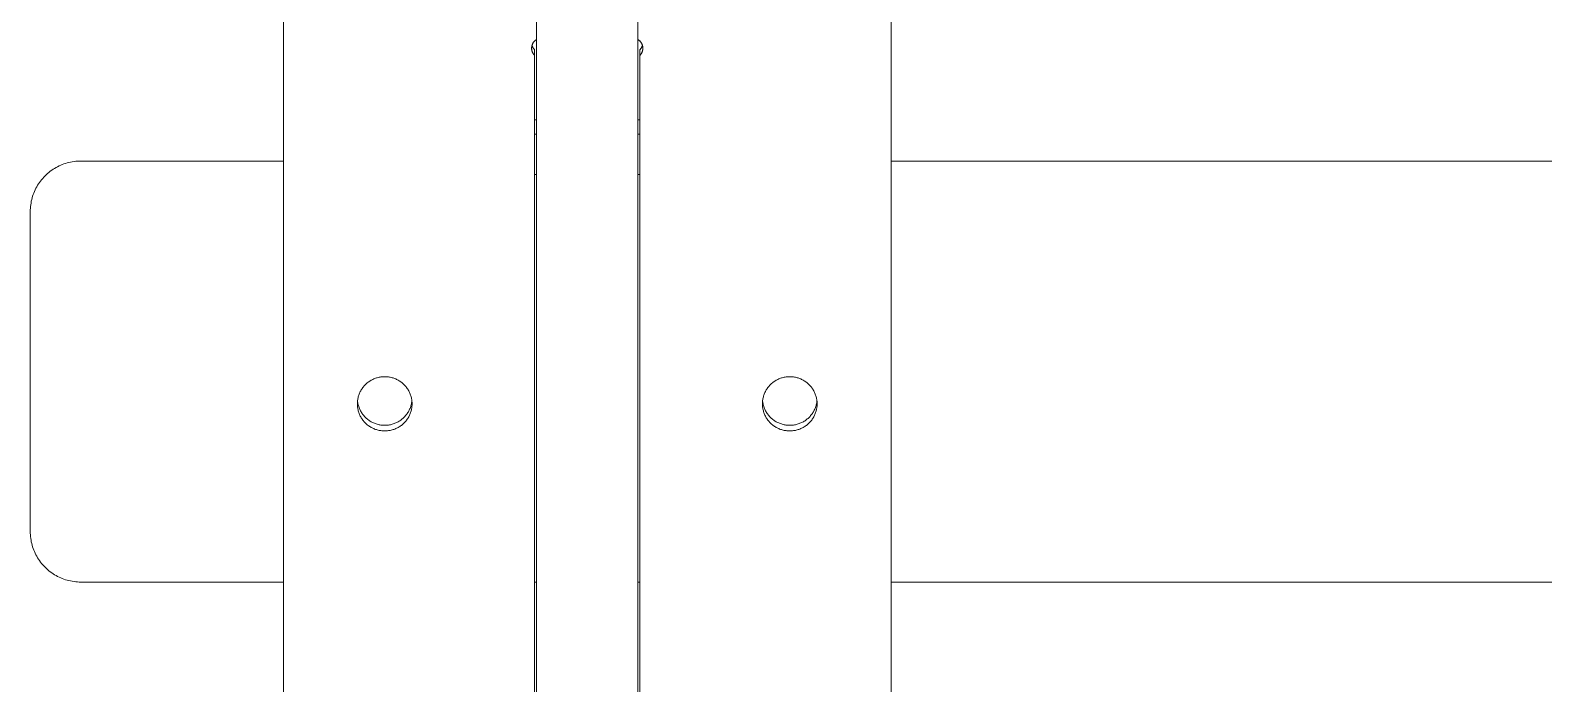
# Model space of a CAD drawing. Header units: inches. Extents: x -6 to 177, y -6 to 113.
# Drawn here: x 42.16 to 48.04, y 91.54 to 94.08 of the extents above; entities that cross this region are included whole.
import ezdxf

# ---------------------------------------------------------------- set-up
doc = ezdxf.new("R2010")
doc.units = ezdxf.units.IN
doc.layers.add('ZANO_R', color=7, linetype='Continuous', lineweight=0)

msp = doc.modelspace()

# ---------------------------------------------------------------- linework, layer by layer
at = {"layer": 'ZANO_R'}
for p, q in [((43.14387, 102.2541), (43.14387, 85.4987)), ((44.12822, 81.57701), (44.12822, 102.2541)), ((44.52196, 81.57701), (44.52196, 102.2541)), ((45.5063, 93.73111), (45.5063, 102.2541)), ((44.11478, 94.03518), (44.11551, 94.03631)), ((44.11551, 94.03631), (44.11629, 94.03741)), ((44.11629, 94.03741), (44.1171, 94.03848)), ((44.1171, 94.03848), (44.11795, 94.03953)), ((44.11795, 94.03953), (44.11884, 94.04054)), ((44.11884, 94.04054), (44.11975, 94.04152)), ((44.11975, 94.04152), (44.12071, 94.04247)), ((44.12071, 94.04247), (44.12169, 94.04339)), ((44.12169, 94.04339), (44.12271, 94.04427)), ((44.12271, 94.04427), (44.12376, 94.04511)), ((44.12376, 94.04511), (44.12483, 94.04592)), ((44.12483, 94.04592), (44.12594, 94.04669)), ((44.12594, 94.04669), (44.12706, 94.04743)), ((44.12706, 94.04743), (44.12822, 94.04812)), ((44.52196, 94.04812), (44.52311, 94.04743)), ((44.52311, 94.04743), (44.52424, 94.04669)), ((44.52424, 94.04669), (44.52534, 94.04592)), ((44.52534, 94.04592), (44.52642, 94.04511)), ((44.52642, 94.04511), (44.52746, 94.04427)), ((44.52746, 94.04427), (44.52848, 94.04339)), ((44.52848, 94.04339), (44.52947, 94.04247)), ((44.52947, 94.04247), (44.53042, 94.04152)), ((44.53042, 94.04152), (44.53134, 94.04054)), ((44.53134, 94.04054), (44.53222, 94.03953)), ((44.53222, 94.03953), (44.53307, 94.03848)), ((44.53307, 94.03848), (44.53389, 94.03741)), ((44.53389, 94.03741), (44.53466, 94.03631)), ((44.53466, 94.03631), (44.5354, 94.03518)), ((44.10882, 94.01478), (44.10885, 94.01613)), ((44.10883, 94.01344), (44.10882, 94.01478)), ((44.10889, 94.01209), (44.10883, 94.01344)), ((44.10885, 94.01613), (44.10893, 94.01747)), ((44.109, 94.01075), (44.10889, 94.01209)), ((44.10893, 94.01747), (44.10905, 94.01881)), ((44.10916, 94.00941), (44.109, 94.01075)), ((44.10905, 94.01881), (44.10923, 94.02014)), ((44.10936, 94.00808), (44.10916, 94.00941)), ((44.10923, 94.02014), (44.10944, 94.02147)), ((44.1096, 94.00676), (44.10936, 94.00808)), ((44.10944, 94.02147), (44.10971, 94.02279)), ((44.1099, 94.00545), (44.1096, 94.00676)), ((44.10971, 94.02279), (44.11002, 94.0241)), ((44.11023, 94.00415), (44.1099, 94.00545)), ((44.11002, 94.0241), (44.11037, 94.0254)), ((44.11062, 94.00286), (44.11023, 94.00415)), ((44.11037, 94.0254), (44.11077, 94.02668)), ((44.11078, 94.02419), (44.11039, 94.02544)), ((44.11104, 94.00158), (44.11062, 94.00286)), ((44.11077, 94.02668), (44.11122, 94.02795)), ((44.11121, 94.02296), (44.11078, 94.02419)), ((44.11151, 94.00032), (44.11104, 94.00158)), ((44.11169, 94.02174), (44.11121, 94.02296)), ((44.11122, 94.02795), (44.1117, 94.02921)), ((44.11203, 93.99908), (44.11151, 94.00032)), ((44.1122, 94.02054), (44.11169, 94.02174)), ((44.1117, 94.02921), (44.11223, 94.03044)), ((44.11259, 93.99785), (44.11203, 93.99908)), ((44.11275, 94.01935), (44.1122, 94.02054)), ((44.11223, 94.03044), (44.11281, 94.03166)), ((44.11319, 93.99665), (44.11259, 93.99785)), ((44.11335, 94.01819), (44.11275, 94.01935)), ((44.11281, 94.03166), (44.11342, 94.03286)), ((44.11383, 93.99546), (44.11319, 93.99665)), ((44.11398, 94.01705), (44.11335, 94.01819)), ((44.11342, 94.03286), (44.11408, 94.03403)), ((44.11451, 93.9943), (44.11383, 93.99546)), ((44.11465, 94.01592), (44.11398, 94.01705)), ((44.11408, 94.03403), (44.11478, 94.03518)), ((44.11523, 93.99317), (44.11451, 93.9943)), ((44.11536, 94.01483), (44.11465, 94.01592)), ((44.11599, 93.99206), (44.11523, 93.99317)), ((44.1161, 94.01375), (44.11536, 94.01483)), ((44.11679, 93.99098), (44.11599, 93.99206)), ((44.11688, 94.0127), (44.1161, 94.01375)), ((44.11762, 93.98992), (44.11679, 93.99098)), ((44.1177, 94.01168), (44.11688, 94.0127)), ((44.1185, 93.9889), (44.11762, 93.98992)), ((44.11855, 94.01069), (44.1177, 94.01168)), ((44.1194, 93.9879), (44.1185, 93.9889)), ((44.11943, 94.00972), (44.11855, 94.01069)), ((44.12034, 93.98694), (44.1194, 93.9879)), ((44.12034, 94.00879), (44.11943, 94.00972)), ((44.12034, 94.00879), (44.12034, 93.98694)), ((44.12034, 86.90691), (44.12034, 93.98694)), ((44.52983, 94.00879), (44.53074, 94.00972)), ((44.52983, 93.98694), (44.52983, 94.00879)), ((44.53077, 93.9879), (44.52983, 93.98694)), ((44.52983, 93.98694), (44.52983, 86.90691)), ((44.53074, 94.00972), (44.53163, 94.01069)), ((44.53168, 93.9889), (44.53077, 93.9879)), ((44.53163, 94.01069), (44.53247, 94.01168)), ((44.53255, 93.98992), (44.53168, 93.9889)), ((44.53247, 94.01168), (44.53329, 94.0127)), ((44.53339, 93.99098), (44.53255, 93.98992)), ((44.53329, 94.0127), (44.53407, 94.01375)), ((44.53418, 93.99206), (44.53339, 93.99098)), ((44.53407, 94.01375), (44.53481, 94.01483)), ((44.53494, 93.99317), (44.53418, 93.99206)), ((44.53481, 94.01483), (44.53552, 94.01592)), ((44.53567, 93.9943), (44.53494, 93.99317)), ((44.5354, 94.03518), (44.53609, 94.03403)), ((44.53552, 94.01592), (44.53619, 94.01705)), ((44.53635, 93.99546), (44.53567, 93.9943)), ((44.53609, 94.03403), (44.53675, 94.03286)), ((44.53619, 94.01705), (44.53683, 94.01819)), ((44.53699, 93.99665), (44.53635, 93.99546)), ((44.53675, 94.03286), (44.53737, 94.03166)), ((44.53683, 94.01819), (44.53742, 94.01935)), ((44.53759, 93.99785), (44.53699, 93.99665)), ((44.53737, 94.03166), (44.53794, 94.03044)), ((44.53742, 94.01935), (44.53797, 94.02054)), ((44.53815, 93.99908), (44.53759, 93.99785)), ((44.53794, 94.03044), (44.53847, 94.02921)), ((44.53797, 94.02054), (44.53849, 94.02174)), ((44.53866, 94.00032), (44.53815, 93.99908)), ((44.53847, 94.02921), (44.53896, 94.02795)), ((44.53849, 94.02174), (44.53896, 94.02296)), ((44.53913, 94.00158), (44.53866, 94.00032)), ((44.53896, 94.02795), (44.5394, 94.02668)), ((44.53896, 94.02296), (44.53939, 94.02419)), ((44.53956, 94.00286), (44.53913, 94.00158)), ((44.53939, 94.02419), (44.53979, 94.02544)), ((44.5394, 94.02668), (44.5398, 94.0254)), ((44.53994, 94.00415), (44.53956, 94.00286)), ((44.5398, 94.0254), (44.54016, 94.0241)), ((44.54028, 94.00545), (44.53994, 94.00415)), ((44.54016, 94.0241), (44.54047, 94.02279)), ((44.54057, 94.00676), (44.54028, 94.00545)), ((44.54047, 94.02279), (44.54073, 94.02147)), ((44.54082, 94.00808), (44.54057, 94.00676)), ((44.54073, 94.02147), (44.54095, 94.02014)), ((44.54102, 94.00941), (44.54082, 94.00808)), ((44.54095, 94.02014), (44.54112, 94.01881)), ((44.54117, 94.01075), (44.54102, 94.00941)), ((44.54112, 94.01881), (44.54124, 94.01747)), ((44.54128, 94.01209), (44.54117, 94.01075)), ((44.54124, 94.01747), (44.54132, 94.01613)), ((44.54134, 94.01344), (44.54128, 94.01209)), ((44.54132, 94.01613), (44.54136, 94.01478)), ((44.54136, 94.01478), (44.54134, 94.01344)), ((44.12034, 93.73562), (44.12822, 93.73562)), ((44.52196, 93.73566), (44.52983, 93.73567)), ((45.5063, 93.7311), (45.50628, 93.7311)), ((45.5063, 91.93693), (45.5063, 93.73111)), ((45.50632, 93.73109), (45.5063, 93.7311)), ((45.50669, 93.73068), (45.50631, 93.67981)), ((45.50634, 93.73108), (45.50632, 93.73109)), ((45.50636, 93.73107), (45.50634, 93.73108)), ((45.50638, 93.73106), (45.50636, 93.73107)), ((45.5064, 93.73106), (45.50638, 93.73106)), ((45.50641, 93.73105), (45.5064, 93.73106)), ((45.50643, 93.73103), (45.50641, 93.73105)), ((45.50645, 93.73102), (45.50643, 93.73103)), ((45.50647, 93.73101), (45.50645, 93.73102)), ((45.50648, 93.731), (45.50647, 93.73101)), ((45.5065, 93.73099), (45.50648, 93.731)), ((45.50651, 93.73097), (45.5065, 93.73099)), ((45.50653, 93.73096), (45.50651, 93.73097)), ((45.50654, 93.73094), (45.50653, 93.73096)), ((45.50656, 93.73093), (45.50654, 93.73094)), ((45.50657, 93.73091), (45.50656, 93.73093)), ((45.50658, 93.7309), (45.50657, 93.73091)), ((45.50659, 93.73088), (45.50658, 93.7309)), ((45.50661, 93.73087), (45.50659, 93.73088)), ((45.50662, 93.73085), (45.50661, 93.73087)), ((45.50663, 93.73083), (45.50662, 93.73085)), ((45.50664, 93.73081), (45.50663, 93.73083)), ((45.50665, 93.73079), (45.50664, 93.73081)), ((45.50665, 93.73078), (45.50665, 93.73079)), ((45.50666, 93.73076), (45.50665, 93.73078)), ((45.50667, 93.73074), (45.50666, 93.73076)), ((45.50668, 93.73072), (45.50667, 93.73074)), ((45.50668, 93.7307), (45.50668, 93.73072)), ((45.50669, 93.73068), (45.50668, 93.7307)), ((45.50669, 93.73068), (45.50671, 93.57398)), ((44.12034, 93.67968), (44.12822, 93.67968)), ((44.52196, 93.67971), (44.52983, 93.67972)), ((42.29047, 93.56405), (42.29684, 93.5662)), ((42.29684, 93.5662), (42.30328, 93.56812)), ((42.30328, 93.56812), (42.30978, 93.56982)), ((42.30978, 93.56982), (42.31634, 93.5713)), ((42.31634, 93.5713), (42.32295, 93.57256)), ((42.32295, 93.57256), (42.32959, 93.57359)), ((42.32959, 93.57359), (42.33626, 93.57439)), ((42.33626, 93.57439), (42.34296, 93.57496)), ((42.34296, 93.57496), (42.34967, 93.57531)), ((42.34967, 93.57531), (42.3564, 93.57542)), ((42.3564, 93.57542), (43.14387, 93.57542)), ((45.50634, 93.52311), (45.50671, 93.57398)), ((45.50671, 93.57542), (53.92871, 93.57542)), ((42.20368, 93.50279), (42.20801, 93.50793)), ((42.20801, 93.50793), (42.21252, 93.51293)), ((42.21252, 93.51293), (42.21719, 93.51776)), ((42.21719, 93.51776), (42.22202, 93.52243)), ((42.22202, 93.52243), (42.22701, 93.52693)), ((42.22701, 93.52693), (42.23215, 93.53127)), ((42.23215, 93.53127), (42.23744, 93.53542)), ((42.23744, 93.53542), (42.24287, 93.53939)), ((42.24287, 93.53939), (42.24842, 93.54317)), ((42.24842, 93.54317), (42.25411, 93.54676)), ((42.25411, 93.54676), (42.25991, 93.55015)), ((42.25991, 93.55015), (42.26582, 93.55335)), ((42.26582, 93.55335), (42.27184, 93.55634)), ((42.27184, 93.55634), (42.27796, 93.55912)), ((42.27796, 93.55912), (42.28417, 93.56169)), ((42.28417, 93.56169), (42.29047, 93.56405)), ((44.12034, 93.52298), (44.12822, 93.52298)), ((44.52196, 93.52302), (44.52983, 93.52302)), ((42.17089, 93.44448), (42.17325, 93.45077)), ((42.17325, 93.45077), (42.17583, 93.45698)), ((42.17583, 93.45698), (42.17861, 93.4631)), ((42.17861, 93.4631), (42.1816, 93.46912)), ((42.1816, 93.46912), (42.18479, 93.47504)), ((42.18479, 93.47504), (42.18819, 93.48084)), ((42.18819, 93.48084), (42.19178, 93.48652)), ((42.19178, 93.48652), (42.19556, 93.49208)), ((42.19556, 93.49208), (42.19953, 93.49751)), ((42.19953, 93.49751), (42.20368, 93.50279)), ((42.15964, 93.38527), (42.15999, 93.39199)), ((42.15999, 93.39199), (42.16056, 93.39868)), ((42.16056, 93.39868), (42.16136, 93.40536)), ((42.16136, 93.40536), (42.16239, 93.412)), ((42.16239, 93.412), (42.16364, 93.41861)), ((42.16364, 93.41861), (42.16512, 93.42516)), ((42.16512, 93.42516), (42.16683, 93.43167)), ((42.16683, 93.43167), (42.16875, 93.43811)), ((42.16875, 93.43811), (42.17089, 93.44448)), ((42.15953, 93.37855), (42.15964, 93.38527)), ((42.15953, 93.2256), (42.15953, 93.37855)), ((42.15953, 92.1338), (42.15953, 93.2256)), ((43.44438, 92.68135), (43.4462, 92.68452)), ((43.4462, 92.68452), (43.44813, 92.68763)), ((43.44813, 92.68763), (43.45016, 92.69067)), ((43.45016, 92.69067), (43.4523, 92.69363)), ((43.4523, 92.69363), (43.45455, 92.69652)), ((43.45455, 92.69652), (43.45689, 92.69933)), ((43.45689, 92.69933), (43.45932, 92.70206)), ((43.45932, 92.70206), (43.46185, 92.7047)), ((43.46185, 92.7047), (43.46448, 92.70725)), ((43.46448, 92.70725), (43.46718, 92.70971)), ((43.46718, 92.70971), (43.46997, 92.71207)), ((43.46997, 92.71207), (43.47285, 92.71433)), ((43.47285, 92.71433), (43.47579, 92.7165)), ((43.47579, 92.7165), (43.47882, 92.71856)), ((43.47882, 92.71856), (43.48191, 92.72051)), ((43.48191, 92.72051), (43.48507, 92.72235)), ((43.48507, 92.72235), (43.48829, 92.72409)), ((43.48829, 92.72409), (43.49156, 92.72571)), ((43.49156, 92.72571), (43.4949, 92.72722)), ((43.4949, 92.72722), (43.49828, 92.72861)), ((43.49828, 92.72861), (43.50171, 92.72988)), ((43.50171, 92.72988), (43.50518, 92.73103)), ((43.50518, 92.73103), (43.50869, 92.73206)), ((43.50869, 92.73206), (43.51223, 92.73297)), ((43.51223, 92.73297), (43.5158, 92.73375)), ((43.5158, 92.73375), (43.5194, 92.73441)), ((43.5194, 92.73441), (43.52302, 92.73494)), ((43.52302, 92.73494), (43.52665, 92.73535)), ((43.52665, 92.73535), (43.5303, 92.73563)), ((43.5303, 92.73563), (43.53395, 92.73579)), ((43.53395, 92.73579), (43.53761, 92.73582)), ((43.53761, 92.73582), (43.54127, 92.73579)), ((43.54127, 92.73579), (43.54492, 92.73563)), ((43.54492, 92.73563), (43.54857, 92.73535)), ((43.54857, 92.73535), (43.5522, 92.73494)), ((43.5522, 92.73494), (43.55582, 92.73441)), ((43.55582, 92.73441), (43.55942, 92.73375)), ((43.55942, 92.73375), (43.56299, 92.73297)), ((43.56299, 92.73297), (43.56653, 92.73206)), ((43.56653, 92.73206), (43.57004, 92.73103)), ((43.57004, 92.73103), (43.57351, 92.72988)), ((43.57351, 92.72988), (43.57694, 92.72861)), ((43.57694, 92.72861), (43.58032, 92.72722)), ((43.58032, 92.72722), (43.58366, 92.72571)), ((43.58366, 92.72571), (43.58693, 92.72409)), ((43.58693, 92.72409), (43.59015, 92.72235)), ((43.59015, 92.72235), (43.59331, 92.72051)), ((43.59331, 92.72051), (43.5964, 92.71856)), ((43.5964, 92.71856), (43.59943, 92.7165)), ((43.59943, 92.7165), (43.60237, 92.71433)), ((43.60237, 92.71433), (43.60525, 92.71207)), ((43.60525, 92.71207), (43.60804, 92.70971)), ((43.60804, 92.70971), (43.61075, 92.70725)), ((43.61075, 92.70725), (43.61337, 92.7047)), ((43.61337, 92.7047), (43.6159, 92.70206)), ((43.6159, 92.70206), (43.61833, 92.69933)), ((43.61833, 92.69933), (43.62068, 92.69652)), ((43.62068, 92.69652), (43.62292, 92.69363)), ((43.62292, 92.69363), (43.62506, 92.69067)), ((43.62506, 92.69067), (43.62709, 92.68763)), ((43.62709, 92.68763), (43.62902, 92.68452)), ((43.62902, 92.68452), (43.63084, 92.68135)), ((45.01933, 92.68135), (45.02115, 92.68452)), ((45.02115, 92.68452), (45.02308, 92.68763)), ((45.02308, 92.68763), (45.02512, 92.69067)), ((45.02512, 92.69067), (45.02726, 92.69363)), ((45.02726, 92.69363), (45.0295, 92.69652)), ((45.0295, 92.69652), (45.03184, 92.69933)), ((45.03184, 92.69933), (45.03428, 92.70206)), ((45.03428, 92.70206), (45.03681, 92.7047)), ((45.03681, 92.7047), (45.03943, 92.70725)), ((45.03943, 92.70725), (45.04214, 92.70971)), ((45.04214, 92.70971), (45.04493, 92.71207)), ((45.04493, 92.71207), (45.0478, 92.71433)), ((45.0478, 92.71433), (45.05075, 92.7165)), ((45.05075, 92.7165), (45.05377, 92.71856)), ((45.05377, 92.71856), (45.05686, 92.72051)), ((45.05686, 92.72051), (45.06002, 92.72235)), ((45.06002, 92.72235), (45.06324, 92.72409)), ((45.06324, 92.72409), (45.06652, 92.72571)), ((45.06652, 92.72571), (45.06985, 92.72722)), ((45.06985, 92.72722), (45.07323, 92.72861)), ((45.07323, 92.72861), (45.07666, 92.72988)), ((45.07666, 92.72988), (45.08013, 92.73103)), ((45.08013, 92.73103), (45.08364, 92.73206)), ((45.08364, 92.73206), (45.08718, 92.73297)), ((45.08718, 92.73297), (45.09076, 92.73375)), ((45.09076, 92.73375), (45.09435, 92.73441)), ((45.09435, 92.73441), (45.09797, 92.73494)), ((45.09797, 92.73494), (45.10161, 92.73535)), ((45.10161, 92.73535), (45.10525, 92.73563)), ((45.10525, 92.73563), (45.10891, 92.73579)), ((45.10891, 92.73579), (45.11256, 92.73582)), ((45.11256, 92.73582), (45.11622, 92.73579)), ((45.11622, 92.73579), (45.11987, 92.73563)), ((45.11987, 92.73563), (45.12352, 92.73535)), ((45.12352, 92.73535), (45.12715, 92.73494)), ((45.12715, 92.73494), (45.13077, 92.73441)), ((45.13077, 92.73441), (45.13437, 92.73375)), ((45.13437, 92.73375), (45.13794, 92.73297)), ((45.13794, 92.73297), (45.14148, 92.73206)), ((45.14148, 92.73206), (45.14499, 92.73103)), ((45.14499, 92.73103), (45.14846, 92.72988)), ((45.14846, 92.72988), (45.15189, 92.72861)), ((45.15189, 92.72861), (45.15528, 92.72722)), ((45.15528, 92.72722), (45.15861, 92.72571)), ((45.15861, 92.72571), (45.16189, 92.72409)), ((45.16189, 92.72409), (45.16511, 92.72235)), ((45.16511, 92.72235), (45.16826, 92.72051)), ((45.16826, 92.72051), (45.17136, 92.71856)), ((45.17136, 92.71856), (45.17438, 92.7165)), ((45.17438, 92.7165), (45.17733, 92.71433)), ((45.17733, 92.71433), (45.1802, 92.71207)), ((45.1802, 92.71207), (45.18299, 92.70971)), ((45.18299, 92.70971), (45.1857, 92.70725)), ((45.1857, 92.70725), (45.18832, 92.7047)), ((45.18832, 92.7047), (45.19085, 92.70206)), ((45.19085, 92.70206), (45.19329, 92.69933)), ((45.19329, 92.69933), (45.19563, 92.69652)), ((45.19563, 92.69652), (45.19787, 92.69363)), ((45.19787, 92.69363), (45.20001, 92.69067)), ((45.20001, 92.69067), (45.20205, 92.68763)), ((45.20205, 92.68763), (45.20398, 92.68452)), ((45.20398, 92.68452), (45.2058, 92.68135)), ((43.43132, 92.63236), (43.43144, 92.63602)), ((43.43132, 92.62871), (43.43132, 92.63236)), ((43.43144, 92.62505), (43.43132, 92.62871)), ((43.43144, 92.63602), (43.4317, 92.63967)), ((43.4317, 92.6214), (43.43144, 92.62505)), ((43.4317, 92.63967), (43.43208, 92.6433)), ((43.43187, 92.64146), (43.43234, 92.63779)), ((43.43208, 92.6433), (43.43258, 92.64693)), ((43.43234, 92.63779), (43.43294, 92.63415)), ((43.43258, 92.64693), (43.43322, 92.65053)), ((43.43294, 92.63415), (43.43366, 92.63052)), ((43.43322, 92.65053), (43.43397, 92.65411)), ((43.43366, 92.63052), (43.43451, 92.62692)), ((43.43397, 92.65411), (43.43485, 92.65766)), ((43.43451, 92.62692), (43.43548, 92.62336)), ((43.43485, 92.65766), (43.43586, 92.66117)), ((43.43586, 92.66117), (43.43698, 92.66465)), ((43.43698, 92.66465), (43.43823, 92.66809)), ((43.43823, 92.66809), (43.43959, 92.67148)), ((43.43959, 92.67148), (43.44107, 92.67483)), ((43.44107, 92.67483), (43.44267, 92.67812)), ((43.44267, 92.67812), (43.44438, 92.68135)), ((43.63084, 92.68135), (43.63255, 92.67812)), ((43.63255, 92.67812), (43.63415, 92.67483)), ((43.63415, 92.67483), (43.63563, 92.67148)), ((43.63563, 92.67148), (43.63699, 92.66809)), ((43.63699, 92.66809), (43.63824, 92.66465)), ((43.63824, 92.66465), (43.63936, 92.66117)), ((43.63936, 92.66117), (43.64037, 92.65766)), ((43.63974, 92.62336), (43.64071, 92.62692)), ((43.64037, 92.65766), (43.64125, 92.65411)), ((43.64071, 92.62692), (43.64156, 92.63052)), ((43.64125, 92.65411), (43.642, 92.65053)), ((43.64156, 92.63052), (43.64228, 92.63415)), ((43.642, 92.65053), (43.64264, 92.64693)), ((43.64228, 92.63415), (43.64288, 92.63779)), ((43.64264, 92.64693), (43.64314, 92.6433)), ((43.64288, 92.63779), (43.64335, 92.64146)), ((43.64314, 92.6433), (43.64352, 92.63967)), ((43.64352, 92.63967), (43.64378, 92.63602)), ((43.64378, 92.62505), (43.64352, 92.6214)), ((43.64378, 92.63602), (43.6439, 92.63236)), ((43.6439, 92.62871), (43.64378, 92.62505)), ((43.6439, 92.63236), (43.6439, 92.62871)), ((45.00627, 92.63236), (45.0064, 92.63602)), ((45.00627, 92.62871), (45.00627, 92.63236)), ((45.0064, 92.62505), (45.00627, 92.62871)), ((45.0064, 92.63602), (45.00665, 92.63967)), ((45.00665, 92.6214), (45.0064, 92.62505)), ((45.00665, 92.63967), (45.00703, 92.6433)), ((45.00683, 92.64146), (45.0073, 92.63779)), ((45.00703, 92.6433), (45.00754, 92.64693)), ((45.0073, 92.63779), (45.00789, 92.63415)), ((45.00754, 92.64693), (45.00817, 92.65053)), ((45.00789, 92.63415), (45.00861, 92.63052)), ((45.00817, 92.65053), (45.00893, 92.65411)), ((45.00861, 92.63052), (45.00946, 92.62692)), ((45.00893, 92.65411), (45.00981, 92.65766)), ((45.00946, 92.62692), (45.01044, 92.62336)), ((45.00981, 92.65766), (45.01081, 92.66117)), ((45.01081, 92.66117), (45.01193, 92.66465)), ((45.01193, 92.66465), (45.01318, 92.66809)), ((45.01318, 92.66809), (45.01454, 92.67148)), ((45.01454, 92.67148), (45.01602, 92.67483)), ((45.01602, 92.67483), (45.01762, 92.67812)), ((45.01762, 92.67812), (45.01933, 92.68135)), ((45.2058, 92.68135), (45.20751, 92.67812)), ((45.20751, 92.67812), (45.2091, 92.67483)), ((45.2091, 92.67483), (45.21058, 92.67148)), ((45.21058, 92.67148), (45.21195, 92.66809)), ((45.21195, 92.66809), (45.21319, 92.66465)), ((45.21319, 92.66465), (45.21432, 92.66117)), ((45.21432, 92.66117), (45.21532, 92.65766)), ((45.21469, 92.62336), (45.21566, 92.62692)), ((45.21532, 92.65766), (45.2162, 92.65411)), ((45.21566, 92.62692), (45.21651, 92.63052)), ((45.2162, 92.65411), (45.21696, 92.65053)), ((45.21651, 92.63052), (45.21723, 92.63415)), ((45.21696, 92.65053), (45.21759, 92.64693)), ((45.21723, 92.63415), (45.21783, 92.63779)), ((45.21759, 92.64693), (45.2181, 92.6433)), ((45.21783, 92.63779), (45.2183, 92.64146)), ((45.2181, 92.6433), (45.21848, 92.63967)), ((45.21848, 92.63967), (45.21873, 92.63602)), ((45.21873, 92.62505), (45.21848, 92.6214)), ((45.21873, 92.63602), (45.21886, 92.63236)), ((45.21886, 92.62871), (45.21873, 92.62505)), ((45.21886, 92.63236), (45.21886, 92.62871)), ((43.43208, 92.61777), (43.4317, 92.6214)), ((43.43258, 92.61414), (43.43208, 92.61777)), ((43.43322, 92.61054), (43.43258, 92.61414)), ((43.43397, 92.60696), (43.43322, 92.61054)), ((43.43485, 92.60341), (43.43397, 92.60696)), ((43.43586, 92.5999), (43.43485, 92.60341)), ((43.43548, 92.62336), (43.43658, 92.61983)), ((43.43698, 92.59642), (43.43586, 92.5999)), ((43.43658, 92.61983), (43.4378, 92.61634)), ((43.43823, 92.59298), (43.43698, 92.59642)), ((43.4378, 92.61634), (43.43914, 92.6129)), ((43.43959, 92.58959), (43.43823, 92.59298)), ((43.43914, 92.6129), (43.4406, 92.6095)), ((43.44107, 92.58624), (43.43959, 92.58959)), ((43.4406, 92.6095), (43.44218, 92.60616)), ((43.44267, 92.58295), (43.44107, 92.58624)), ((43.44218, 92.60616), (43.44387, 92.60287)), ((43.44438, 92.57972), (43.44267, 92.58295)), ((43.44387, 92.60287), (43.44568, 92.59965)), ((43.4462, 92.57655), (43.44438, 92.57972)), ((43.44568, 92.59965), (43.4476, 92.59649)), ((43.44813, 92.57344), (43.4462, 92.57655)), ((43.4476, 92.59649), (43.44962, 92.5934)), ((43.45016, 92.5704), (43.44813, 92.57344)), ((43.44962, 92.5934), (43.45176, 92.59038)), ((43.4523, 92.56744), (43.45016, 92.5704)), ((43.45176, 92.59038), (43.45399, 92.58744)), ((43.45455, 92.56455), (43.4523, 92.56744)), ((43.45399, 92.58744), (43.45633, 92.58458)), ((43.45633, 92.58458), (43.45877, 92.5818)), ((43.45877, 92.5818), (43.4613, 92.57911)), ((43.4613, 92.57911), (43.46393, 92.57651)), ((43.46393, 92.57651), (43.46664, 92.574)), ((43.46664, 92.574), (43.46944, 92.57159)), ((43.46944, 92.57159), (43.47233, 92.56927)), ((43.47233, 92.56927), (43.47529, 92.56706)), ((43.47529, 92.56706), (43.47832, 92.56496)), ((43.47832, 92.56496), (43.48143, 92.56296)), ((43.59379, 92.56296), (43.5969, 92.56496)), ((43.5969, 92.56496), (43.59993, 92.56706)), ((43.59993, 92.56706), (43.6029, 92.56927)), ((43.6029, 92.56927), (43.60578, 92.57159)), ((43.60578, 92.57159), (43.60858, 92.574)), ((43.60858, 92.574), (43.61129, 92.57651)), ((43.61129, 92.57651), (43.61392, 92.57911)), ((43.61392, 92.57911), (43.61645, 92.5818)), ((43.61645, 92.5818), (43.61889, 92.58458)), ((43.61889, 92.58458), (43.62123, 92.58744)), ((43.62292, 92.56744), (43.62068, 92.56455)), ((43.62123, 92.58744), (43.62346, 92.59038)), ((43.62506, 92.5704), (43.62292, 92.56744)), ((43.62346, 92.59038), (43.6256, 92.5934)), ((43.62709, 92.57344), (43.62506, 92.5704)), ((43.6256, 92.5934), (43.62762, 92.59649)), ((43.62902, 92.57655), (43.62709, 92.57344)), ((43.62762, 92.59649), (43.62954, 92.59965)), ((43.63084, 92.57972), (43.62902, 92.57655)), ((43.62954, 92.59965), (43.63135, 92.60287)), ((43.63255, 92.58295), (43.63084, 92.57972)), ((43.63135, 92.60287), (43.63304, 92.60616)), ((43.63415, 92.58624), (43.63255, 92.58295)), ((43.63304, 92.60616), (43.63462, 92.6095)), ((43.63563, 92.58959), (43.63415, 92.58624)), ((43.63462, 92.6095), (43.63608, 92.6129)), ((43.63699, 92.59298), (43.63563, 92.58959)), ((43.63608, 92.6129), (43.63742, 92.61634)), ((43.63824, 92.59642), (43.63699, 92.59298)), ((43.63742, 92.61634), (43.63864, 92.61983)), ((43.63936, 92.5999), (43.63824, 92.59642)), ((43.63864, 92.61983), (43.63974, 92.62336)), ((43.64037, 92.60341), (43.63936, 92.5999)), ((43.64125, 92.60696), (43.64037, 92.60341)), ((43.642, 92.61054), (43.64125, 92.60696)), ((43.64264, 92.61414), (43.642, 92.61054)), ((43.64314, 92.61777), (43.64264, 92.61414)), ((43.64352, 92.6214), (43.64314, 92.61777)), ((45.00703, 92.61777), (45.00665, 92.6214)), ((45.00754, 92.61414), (45.00703, 92.61777)), ((45.00817, 92.61054), (45.00754, 92.61414)), ((45.00893, 92.60696), (45.00817, 92.61054)), ((45.00981, 92.60341), (45.00893, 92.60696)), ((45.01081, 92.5999), (45.00981, 92.60341)), ((45.01044, 92.62336), (45.01153, 92.61983)), ((45.01193, 92.59642), (45.01081, 92.5999)), ((45.01153, 92.61983), (45.01275, 92.61634)), ((45.01318, 92.59298), (45.01193, 92.59642)), ((45.01275, 92.61634), (45.01409, 92.6129)), ((45.01454, 92.58959), (45.01318, 92.59298)), ((45.01409, 92.6129), (45.01555, 92.6095)), ((45.01602, 92.58624), (45.01454, 92.58959)), ((45.01555, 92.6095), (45.01713, 92.60616)), ((45.01762, 92.58295), (45.01602, 92.58624)), ((45.01713, 92.60616), (45.01882, 92.60287)), ((45.01933, 92.57972), (45.01762, 92.58295)), ((45.01882, 92.60287), (45.02063, 92.59965)), ((45.02115, 92.57655), (45.01933, 92.57972)), ((45.02063, 92.59965), (45.02255, 92.59649)), ((45.02308, 92.57344), (45.02115, 92.57655)), ((45.02255, 92.59649), (45.02458, 92.5934)), ((45.02512, 92.5704), (45.02308, 92.57344)), ((45.02458, 92.5934), (45.02671, 92.59038)), ((45.02726, 92.56744), (45.02512, 92.5704)), ((45.02671, 92.59038), (45.02895, 92.58744)), ((45.0295, 92.56455), (45.02726, 92.56744)), ((45.02895, 92.58744), (45.03129, 92.58458)), ((45.03129, 92.58458), (45.03372, 92.5818)), ((45.03372, 92.5818), (45.03626, 92.57911)), ((45.03626, 92.57911), (45.03888, 92.57651)), ((45.03888, 92.57651), (45.0416, 92.574)), ((45.0416, 92.574), (45.0444, 92.57159)), ((45.0444, 92.57159), (45.04728, 92.56927)), ((45.04728, 92.56927), (45.05024, 92.56706)), ((45.05024, 92.56706), (45.05328, 92.56496)), ((45.05328, 92.56496), (45.05638, 92.56296)), ((45.16874, 92.56296), (45.17185, 92.56496)), ((45.17185, 92.56496), (45.17489, 92.56706)), ((45.17489, 92.56706), (45.17785, 92.56927)), ((45.17785, 92.56927), (45.18073, 92.57159)), ((45.18073, 92.57159), (45.18353, 92.574)), ((45.18353, 92.574), (45.18625, 92.57651)), ((45.18625, 92.57651), (45.18887, 92.57911)), ((45.18887, 92.57911), (45.1914, 92.5818)), ((45.1914, 92.5818), (45.19384, 92.58458)), ((45.19384, 92.58458), (45.19618, 92.58744)), ((45.19787, 92.56744), (45.19563, 92.56455)), ((45.19618, 92.58744), (45.19842, 92.59038)), ((45.20001, 92.5704), (45.19787, 92.56744)), ((45.19842, 92.59038), (45.20055, 92.5934)), ((45.20205, 92.57344), (45.20001, 92.5704)), ((45.20055, 92.5934), (45.20258, 92.59649)), ((45.20398, 92.57655), (45.20205, 92.57344)), ((45.20258, 92.59649), (45.2045, 92.59965)), ((45.2058, 92.57972), (45.20398, 92.57655)), ((45.2045, 92.59965), (45.2063, 92.60287)), ((45.20751, 92.58295), (45.2058, 92.57972)), ((45.2063, 92.60287), (45.208, 92.60616)), ((45.2091, 92.58624), (45.20751, 92.58295)), ((45.208, 92.60616), (45.20957, 92.6095)), ((45.21058, 92.58959), (45.2091, 92.58624)), ((45.20957, 92.6095), (45.21103, 92.6129)), ((45.21195, 92.59298), (45.21058, 92.58959)), ((45.21103, 92.6129), (45.21237, 92.61634)), ((45.21319, 92.59642), (45.21195, 92.59298)), ((45.21237, 92.61634), (45.21359, 92.61983)), ((45.21432, 92.5999), (45.21319, 92.59642)), ((45.21359, 92.61983), (45.21469, 92.62336)), ((45.21532, 92.60341), (45.21432, 92.5999)), ((45.2162, 92.60696), (45.21532, 92.60341)), ((45.21696, 92.61054), (45.2162, 92.60696)), ((45.21759, 92.61414), (45.21696, 92.61054)), ((45.2181, 92.61777), (45.21759, 92.61414)), ((45.21848, 92.6214), (45.2181, 92.61777)), ((43.45689, 92.56174), (43.45455, 92.56455)), ((43.45932, 92.55901), (43.45689, 92.56174)), ((43.46185, 92.55637), (43.45932, 92.55901)), ((43.46448, 92.55382), (43.46185, 92.55637)), ((43.46718, 92.55136), (43.46448, 92.55382)), ((43.46997, 92.549), (43.46718, 92.55136)), ((43.47285, 92.54674), (43.46997, 92.549)), ((43.47579, 92.54457), (43.47285, 92.54674)), ((43.47882, 92.54251), (43.47579, 92.54457)), ((43.48191, 92.54056), (43.47882, 92.54251)), ((43.48143, 92.56296), (43.48461, 92.56107)), ((43.48507, 92.53872), (43.48191, 92.54056)), ((43.48461, 92.56107), (43.48785, 92.55929)), ((43.48829, 92.53698), (43.48507, 92.53872)), ((43.48785, 92.55929), (43.49115, 92.55763)), ((43.49156, 92.53536), (43.48829, 92.53698)), ((43.49115, 92.55763), (43.4945, 92.55608)), ((43.4949, 92.53385), (43.49156, 92.53536)), ((43.4945, 92.55608), (43.49791, 92.55465)), ((43.49828, 92.53246), (43.4949, 92.53385)), ((43.49791, 92.55465), (43.50137, 92.55334)), ((43.50171, 92.53119), (43.49828, 92.53246)), ((43.50137, 92.55334), (43.50487, 92.55215)), ((43.50518, 92.53004), (43.50171, 92.53119)), ((43.50487, 92.55215), (43.50841, 92.55108)), ((43.50869, 92.52901), (43.50518, 92.53004)), ((43.50841, 92.55108), (43.51198, 92.55014)), ((43.51223, 92.5281), (43.50869, 92.52901)), ((43.51198, 92.55014), (43.51559, 92.54933)), ((43.5158, 92.52732), (43.51223, 92.5281)), ((43.51559, 92.54933), (43.51922, 92.54864)), ((43.5194, 92.52666), (43.5158, 92.52732)), ((43.51922, 92.54864), (43.52287, 92.54807)), ((43.52302, 92.52613), (43.5194, 92.52666)), ((43.52287, 92.54807), (43.52654, 92.54764)), ((43.52665, 92.52572), (43.52302, 92.52613)), ((43.52654, 92.54764), (43.53022, 92.54733)), ((43.5303, 92.52544), (43.52665, 92.52572)), ((43.53022, 92.54733), (43.53391, 92.54715)), ((43.53395, 92.52528), (43.5303, 92.52544)), ((43.53391, 92.54715), (43.53761, 92.5471)), ((43.53761, 92.52525), (43.53395, 92.52528)), ((43.53761, 92.5471), (43.54131, 92.54715)), ((43.54127, 92.52528), (43.53761, 92.52525)), ((43.54492, 92.52544), (43.54127, 92.52528)), ((43.54131, 92.54715), (43.545, 92.54733)), ((43.54857, 92.52572), (43.54492, 92.52544)), ((43.545, 92.54733), (43.54868, 92.54764)), ((43.5522, 92.52613), (43.54857, 92.52572)), ((43.54868, 92.54764), (43.55235, 92.54807)), ((43.55582, 92.52666), (43.5522, 92.52613)), ((43.55235, 92.54807), (43.556, 92.54864)), ((43.55942, 92.52732), (43.55582, 92.52666)), ((43.556, 92.54864), (43.55963, 92.54933)), ((43.56299, 92.5281), (43.55942, 92.52732)), ((43.55963, 92.54933), (43.56324, 92.55014)), ((43.56653, 92.52901), (43.56299, 92.5281)), ((43.56324, 92.55014), (43.56681, 92.55108)), ((43.57004, 92.53004), (43.56653, 92.52901)), ((43.56681, 92.55108), (43.57035, 92.55215)), ((43.57351, 92.53119), (43.57004, 92.53004)), ((43.57035, 92.55215), (43.57385, 92.55334)), ((43.57694, 92.53246), (43.57351, 92.53119)), ((43.57385, 92.55334), (43.57731, 92.55465)), ((43.58032, 92.53385), (43.57694, 92.53246)), ((43.57731, 92.55465), (43.58072, 92.55608)), ((43.58366, 92.53536), (43.58032, 92.53385)), ((43.58072, 92.55608), (43.58407, 92.55763)), ((43.58693, 92.53698), (43.58366, 92.53536)), ((43.58407, 92.55763), (43.58737, 92.55929)), ((43.59015, 92.53872), (43.58693, 92.53698)), ((43.58737, 92.55929), (43.59061, 92.56107)), ((43.59331, 92.54056), (43.59015, 92.53872)), ((43.59061, 92.56107), (43.59379, 92.56296)), ((43.5964, 92.54251), (43.59331, 92.54056)), ((43.59943, 92.54457), (43.5964, 92.54251)), ((43.60237, 92.54674), (43.59943, 92.54457)), ((43.60525, 92.549), (43.60237, 92.54674)), ((43.60804, 92.55136), (43.60525, 92.549)), ((43.61075, 92.55382), (43.60804, 92.55136)), ((43.61337, 92.55637), (43.61075, 92.55382)), ((43.6159, 92.55901), (43.61337, 92.55637)), ((43.61833, 92.56174), (43.6159, 92.55901)), ((43.62068, 92.56455), (43.61833, 92.56174)), ((45.03184, 92.56174), (45.0295, 92.56455)), ((45.03428, 92.55901), (45.03184, 92.56174)), ((45.03681, 92.55637), (45.03428, 92.55901)), ((45.03943, 92.55382), (45.03681, 92.55637)), ((45.04214, 92.55136), (45.03943, 92.55382)), ((45.04493, 92.549), (45.04214, 92.55136)), ((45.0478, 92.54674), (45.04493, 92.549)), ((45.05075, 92.54457), (45.0478, 92.54674)), ((45.05377, 92.54251), (45.05075, 92.54457)), ((45.05686, 92.54056), (45.05377, 92.54251)), ((45.05638, 92.56296), (45.05956, 92.56107)), ((45.06002, 92.53872), (45.05686, 92.54056)), ((45.05956, 92.56107), (45.0628, 92.55929)), ((45.06324, 92.53698), (45.06002, 92.53872)), ((45.0628, 92.55929), (45.0661, 92.55763)), ((45.06652, 92.53536), (45.06324, 92.53698)), ((45.0661, 92.55763), (45.06946, 92.55608)), ((45.06985, 92.53385), (45.06652, 92.53536)), ((45.06946, 92.55608), (45.07287, 92.55465)), ((45.07323, 92.53246), (45.06985, 92.53385)), ((45.07287, 92.55465), (45.07632, 92.55334)), ((45.07666, 92.53119), (45.07323, 92.53246)), ((45.07632, 92.55334), (45.07982, 92.55215)), ((45.08013, 92.53004), (45.07666, 92.53119)), ((45.07982, 92.55215), (45.08336, 92.55108)), ((45.08364, 92.52901), (45.08013, 92.53004)), ((45.08336, 92.55108), (45.08693, 92.55014)), ((45.08718, 92.5281), (45.08364, 92.52901)), ((45.08693, 92.55014), (45.09054, 92.54933)), ((45.09076, 92.52732), (45.08718, 92.5281)), ((45.09054, 92.54933), (45.09417, 92.54864)), ((45.09435, 92.52666), (45.09076, 92.52732)), ((45.09417, 92.54864), (45.09782, 92.54807)), ((45.09797, 92.52613), (45.09435, 92.52666)), ((45.09782, 92.54807), (45.10149, 92.54764)), ((45.10161, 92.52572), (45.09797, 92.52613)), ((45.10149, 92.54764), (45.10518, 92.54733)), ((45.10525, 92.52544), (45.10161, 92.52572)), ((45.10518, 92.54733), (45.10887, 92.54715)), ((45.10891, 92.52528), (45.10525, 92.52544)), ((45.10887, 92.54715), (45.11256, 92.5471)), ((45.11256, 92.52525), (45.10891, 92.52528)), ((45.11256, 92.5471), (45.11626, 92.54715)), ((45.11622, 92.52528), (45.11256, 92.52525)), ((45.11987, 92.52544), (45.11622, 92.52528)), ((45.11626, 92.54715), (45.11995, 92.54733)), ((45.12352, 92.52572), (45.11987, 92.52544)), ((45.11995, 92.54733), (45.12363, 92.54764)), ((45.12715, 92.52613), (45.12352, 92.52572)), ((45.12363, 92.54764), (45.1273, 92.54807)), ((45.13077, 92.52666), (45.12715, 92.52613)), ((45.1273, 92.54807), (45.13096, 92.54864)), ((45.13437, 92.52732), (45.13077, 92.52666)), ((45.13096, 92.54864), (45.13459, 92.54933)), ((45.13794, 92.5281), (45.13437, 92.52732)), ((45.13459, 92.54933), (45.13819, 92.55014)), ((45.14148, 92.52901), (45.13794, 92.5281)), ((45.13819, 92.55014), (45.14177, 92.55108)), ((45.14499, 92.53004), (45.14148, 92.52901)), ((45.14177, 92.55108), (45.1453, 92.55215)), ((45.14846, 92.53119), (45.14499, 92.53004)), ((45.1453, 92.55215), (45.1488, 92.55334)), ((45.15189, 92.53246), (45.14846, 92.53119)), ((45.1488, 92.55334), (45.15226, 92.55465)), ((45.15528, 92.53385), (45.15189, 92.53246)), ((45.15226, 92.55465), (45.15567, 92.55608)), ((45.15861, 92.53536), (45.15528, 92.53385)), ((45.15567, 92.55608), (45.15902, 92.55763)), ((45.16189, 92.53698), (45.15861, 92.53536)), ((45.15902, 92.55763), (45.16233, 92.55929)), ((45.16511, 92.53872), (45.16189, 92.53698)), ((45.16233, 92.55929), (45.16557, 92.56107)), ((45.16826, 92.54056), (45.16511, 92.53872)), ((45.16557, 92.56107), (45.16874, 92.56296)), ((45.17136, 92.54251), (45.16826, 92.54056)), ((45.17438, 92.54457), (45.17136, 92.54251)), ((45.17733, 92.54674), (45.17438, 92.54457)), ((45.1802, 92.549), (45.17733, 92.54674)), ((45.18299, 92.55136), (45.1802, 92.549)), ((45.1857, 92.55382), (45.18299, 92.55136)), ((45.18832, 92.55637), (45.1857, 92.55382)), ((45.19085, 92.55901), (45.18832, 92.55637)), ((45.19329, 92.56174), (45.19085, 92.55901)), ((45.19563, 92.56455), (45.19329, 92.56174)), ((42.15964, 92.12707), (42.15953, 92.1338)), ((42.15999, 92.12036), (42.15964, 92.12707)), ((42.16056, 92.11366), (42.15999, 92.12036)), ((42.16136, 92.10699), (42.16056, 92.11366)), ((42.16239, 92.10034), (42.16136, 92.10699)), ((42.16364, 92.09374), (42.16239, 92.10034)), ((42.16512, 92.08718), (42.16364, 92.09374)), ((42.16683, 92.08068), (42.16512, 92.08718)), ((42.16875, 92.07424), (42.16683, 92.08068)), ((42.17089, 92.06787), (42.16875, 92.07424)), ((42.17325, 92.06157), (42.17089, 92.06787)), ((42.17583, 92.05536), (42.17325, 92.06157)), ((42.17861, 92.04924), (42.17583, 92.05536)), ((42.1816, 92.04322), (42.17861, 92.04924)), ((42.18479, 92.03731), (42.1816, 92.04322)), ((42.18819, 92.03151), (42.18479, 92.03731)), ((42.19178, 92.02582), (42.18819, 92.03151)), ((42.19556, 92.02026), (42.19178, 92.02582)), ((42.19953, 92.01484), (42.19556, 92.02026)), ((42.20368, 92.00955), (42.19953, 92.01484)), ((42.20801, 92.00441), (42.20368, 92.00955)), ((42.21252, 91.99942), (42.20801, 92.00441)), ((42.21719, 91.99459), (42.21252, 91.99942)), ((42.22202, 91.98992), (42.21719, 91.99459)), ((42.22701, 91.98541), (42.22202, 91.98992)), ((42.23215, 91.98108), (42.22701, 91.98541)), ((42.23744, 91.97693), (42.23215, 91.98108)), ((42.24287, 91.97296), (42.23744, 91.97693)), ((42.24842, 91.96918), (42.24287, 91.97296)), ((42.25411, 91.96559), (42.24842, 91.96918)), ((42.25991, 91.96219), (42.25411, 91.96559)), ((42.26582, 91.959), (42.25991, 91.96219)), ((42.27184, 91.95601), (42.26582, 91.959)), ((42.27796, 91.95322), (42.27184, 91.95601)), ((42.28417, 91.95065), (42.27796, 91.95322)), ((42.29047, 91.94829), (42.28417, 91.95065)), ((42.29684, 91.94615), (42.29047, 91.94829)), ((42.30328, 91.94423), (42.29684, 91.94615)), ((42.30978, 91.94252), (42.30328, 91.94423)), ((42.31634, 91.94104), (42.30978, 91.94252)), ((42.32295, 91.93979), (42.31634, 91.94104)), ((42.32959, 91.93876), (42.32295, 91.93979)), ((42.33626, 91.93796), (42.32959, 91.93876)), ((42.34296, 91.93738), (42.33626, 91.93796)), ((42.34967, 91.93704), (42.34296, 91.93738)), ((42.3564, 91.93693), (42.34967, 91.93704)), ((43.14387, 91.93693), (42.3564, 91.93693)), ((44.12822, 91.93693), (44.12034, 91.93693)), ((44.52983, 91.93693), (44.52196, 91.93693)), ((45.5063, 85.4987), (45.5063, 91.93693)), ((53.92871, 91.93693), (45.50631, 91.93693))]:
    msp.add_line(p, q, dxfattribs=at)

doc.saveas('drawing.dxf')
